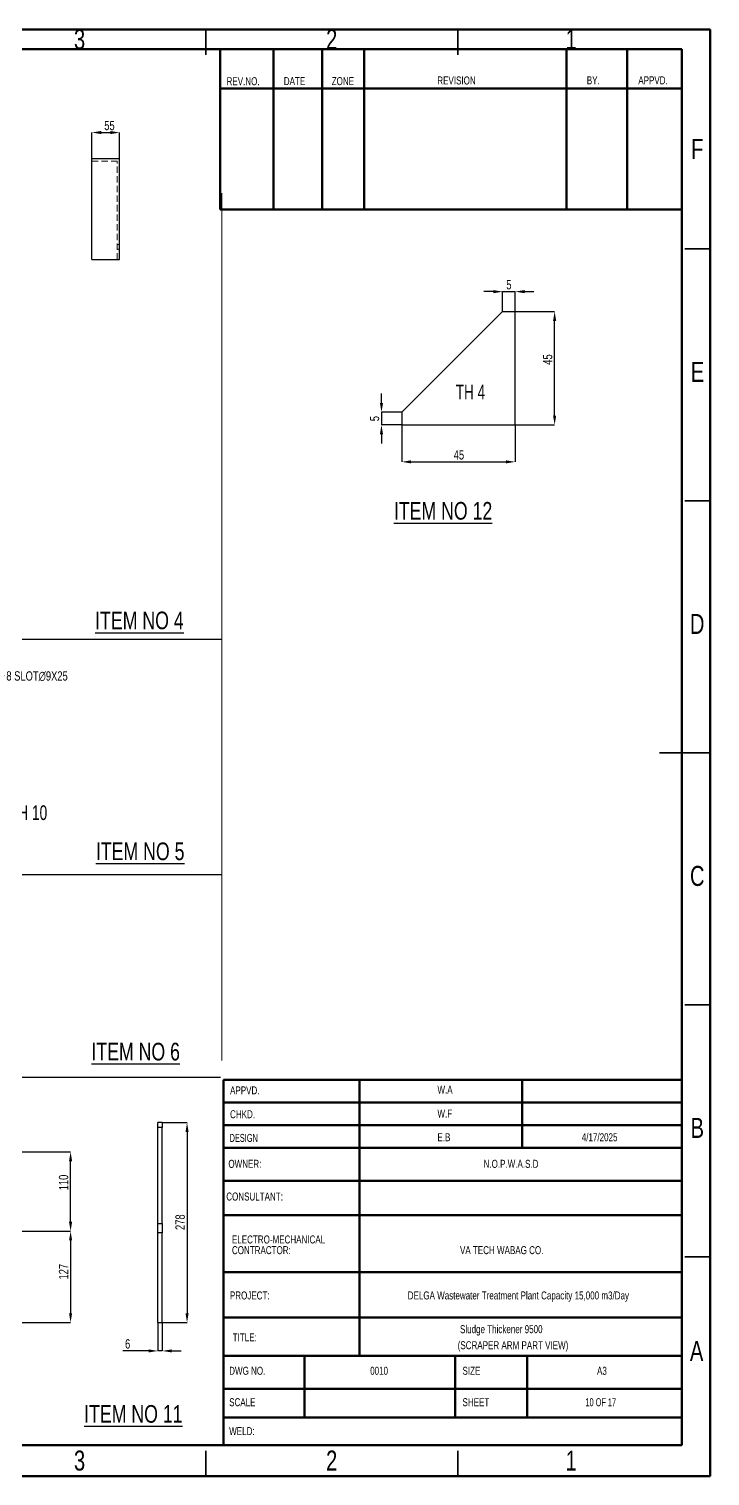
# Model space of a CAD drawing. Header units: millimetres. Extents: x 122 to 2816, y -707 to 556.
# Drawn here: x 1744.2 to 1879.3, y -309.1 to -22 of the extents above; entities that cross this region are included whole.
import ezdxf

# ---------------------------------------------------------------- set-up
doc = ezdxf.new("R2010")
doc.units = ezdxf.units.MM
doc.header["$PDSIZE"] = -1
doc.linetypes.add('HIDDEN', pattern=[1.905, 1.27, -0.635])
doc.layers.add('FORMAT', color=7, linetype='Continuous')
doc.styles.add('SLDTEXTSTYLE0', font='TXT', dxfattribs={"width": 0.7})
doc.styles.add('SLDTEXTSTYLE10', font='TXT', dxfattribs={"width": 0.6875})
doc.styles.add('SLDTEXTSTYLE6', font='TXT', dxfattribs={"width": 0.687299})
doc.styles.add('SLDTEXTSTYLE7', font='TXT', dxfattribs={"width": 0.75})
doc.dimstyles.new('SLDDIMSTYLE21', dxfattribs={"dimtxt": 1.852083, "dimasz": 1.852083, "dimexe": 0, "dimexo": 0.625, "dimgap": 0.463021, "dimtad": 1, "dimdec": 0, "dimlfac": 10, "dimrnd": 1e-09, "dimzin": 12, "dimtxsty": 'SLDTEXTSTYLE7', "dimsah": 1, "dimcen": 2.5, "dimazin": 3, "dimtfac": 1, "dimtdec": 0, "dimtmove": 0, "dimatfit": 0, "dimfrac": 2, "dimtzin": 12})
doc.dimstyles.new('SLDDIMSTYLE27', dxfattribs={"dimtxt": 1.852083, "dimasz": 1.852083, "dimexe": 0, "dimexo": 0.625, "dimgap": 0.463021, "dimtad": 1, "dimdec": 0, "dimlfac": 2, "dimrnd": 1e-09, "dimzin": 12, "dimtxsty": 'SLDTEXTSTYLE7', "dimsah": 1, "dimcen": 2.5, "dimazin": 3, "dimtfac": 1, "dimtdec": 0, "dimtmove": 0, "dimatfit": 3, "dimfrac": 2, "dimtzin": 12})
doc.dimstyles.new('SLDDIMSTYLE46', dxfattribs={"dimtxt": 1.852083, "dimasz": 1.852083, "dimexe": 0, "dimexo": 0.625, "dimgap": 0.463021, "dimtad": 1, "dimdec": 0, "dimlfac": 2, "dimrnd": 1e-09, "dimzin": 12, "dimtxsty": 'SLDTEXTSTYLE7', "dimsah": 1, "dimcen": 2.5, "dimazin": 3, "dimtfac": 1, "dimtdec": 0, "dimtmove": 0, "dimatfit": 0, "dimfrac": 2, "dimtzin": 12})
doc.dimstyles.new('SLDDIMSTYLE54', dxfattribs={"dimtxt": 1.852083, "dimasz": 1.852083, "dimexe": 0, "dimexo": 0.625, "dimgap": 0.463021, "dimtad": 1, "dimdec": 0, "dimlfac": 10, "dimrnd": 1e-09, "dimzin": 12, "dimtxsty": 'SLDTEXTSTYLE7', "dimblk1": 'NONE', "dimsah": 1, "dimcen": 0, "dimazin": 3, "dimtfac": 1, "dimtdec": 0, "dimtmove": 0, "dimatfit": 3, "dimldrblk": 'NONE', "dimfrac": 2, "dimtzin": 12})
doc.dimstyles.new('SLDDIMSTYLE55', dxfattribs={"dimtxt": 1.852083, "dimasz": 1.852083, "dimexe": 0, "dimexo": 0.625, "dimgap": 0.463021, "dimtad": 1, "dimdec": 0, "dimlfac": 7, "dimrnd": 1e-09, "dimzin": 12, "dimtxsty": 'SLDTEXTSTYLE7', "dimsah": 1, "dimcen": 2.5, "dimazin": 3, "dimtfac": 1, "dimtdec": 0, "dimtmove": 0, "dimatfit": 3, "dimfrac": 2, "dimtzin": 12})
doc.dimstyles.new('SLDDIMSTYLE58', dxfattribs={"dimtxt": 1.852083, "dimasz": 1.852083, "dimexe": 0, "dimexo": 0.625, "dimgap": 0.463021, "dimtad": 1, "dimdec": 0, "dimlfac": 7, "dimrnd": 1e-09, "dimzin": 12, "dimtxsty": 'SLDTEXTSTYLE7', "dimsah": 1, "dimcen": 2.5, "dimazin": 3, "dimtfac": 1, "dimtdec": 0, "dimtmove": 0, "dimatfit": 0, "dimfrac": 2, "dimtzin": 12})

# ---------------------------------------------------------------- blocks, each defined once
blk = doc.blocks.new('SW_NOTE_0_127')
at = {"color": 0, "linetype": 'Continuous', "lineweight": 0, "char_height": 1.5875, "attachment_point": 1, "style": 'SLDTEXTSTYLE7'}
for s, insert in [('ELECTRO-MECHANICAL', (0, 2.05)), ('CONTRACTOR:', (0, -0.07))]:
    blk.add_mtext(s, dxfattribs=dict(at, insert=insert))
blk = doc.blocks.new('*D1329')
at = {"layer": 'Defpoints', "color": 0}
for p in [(1714.73, -161.99), (1715.49, -161.5)]:
    blk.add_point(p, dxfattribs=at)
at = {"layer": 'FORMAT', "color": 0, "lineweight": -2}
for p, q in [((1732.79, -150.38), (1717.05, -160.5)), ((1739.28, -150.38), (1732.79, -150.38)), ((1714.73, -161.99), (1715.49, -161.5))]:
    blk.add_line(p, q, dxfattribs=at)
at = {"layer": 'FORMAT', "color": 0}
blk.add_solid([(1716.88, -160.24), (1717.21, -160.76), (1715.49, -161.5)], dxfattribs=at)
at = {"layer": 'FORMAT', "color": 0, "insert": (1739.74, -149.45), "char_height": 1.8521, "attachment_point": 1, "style": 'SLDTEXTSTYLE7'}
blk.add_mtext('\\A1;8 SLOT∅9X25', dxfattribs=at)
blk = doc.blocks.new('_None')
blk = doc.blocks.new('*D1371')
at = {"layer": 'Defpoints', "color": 0}
for p in [(1738.98, -260.51), (1742.48, -278.66), (1752.48, -278.66)]:
    blk.add_point(p, dxfattribs=at)
at = {"layer": 'FORMAT', "color": 0, "lineweight": -2}
for p, q in [((1739.04, -260.51), (1752.48, -260.51)), ((1752.48, -262.37), (1752.48, -276.81)), ((1742.54, -278.66), (1752.48, -278.66))]:
    blk.add_line(p, q, dxfattribs=at)
at = {"layer": 'FORMAT', "color": 0}
for points in [[(1752.17, -262.37), (1752.79, -262.37), (1752.48, -260.51)], [(1752.17, -276.81), (1752.79, -276.81), (1752.48, -278.66)]]:
    blk.add_solid(points, dxfattribs=at)
at = {"layer": 'FORMAT', "color": 0, "insert": (1750.16, -268.58), "char_height": 1.852, "attachment_point": 2, "rotation": 90, "style": 'SLDTEXTSTYLE7'}
blk.add_mtext('\\A1;127', dxfattribs=at)
blk = doc.blocks.new('*D1374')
at = {"layer": 'Defpoints', "color": 0}
for p in [(1723.98, -244.8), (1752.48, -244.8), (1738.98, -260.51)]:
    blk.add_point(p, dxfattribs=at)
at = {"layer": 'FORMAT', "color": 0, "lineweight": -2}
for p, q in [((1724.04, -244.8), (1752.48, -244.8)), ((1752.48, -258.66), (1752.48, -246.65)), ((1739.04, -260.51), (1752.48, -260.51))]:
    blk.add_line(p, q, dxfattribs=at)
at = {"layer": 'FORMAT', "color": 0}
for points in [[(1752.17, -246.65), (1752.79, -246.65), (1752.48, -244.8)], [(1752.17, -258.66), (1752.79, -258.66), (1752.48, -260.51)]]:
    blk.add_solid(points, dxfattribs=at)
at = {"layer": 'FORMAT', "color": 0, "insert": (1750.16, -250.88), "char_height": 1.852, "attachment_point": 2, "rotation": 90, "style": 'SLDTEXTSTYLE7'}
blk.add_mtext('\\A1;110', dxfattribs=at)
blk = doc.blocks.new('*D1378')
at = {"layer": 'Defpoints', "color": 0}
for p in [(1770.67, -239), (1770.67, -278.66), (1775.58, -278.66)]:
    blk.add_point(p, dxfattribs=at)
at = {"layer": 'FORMAT', "color": 0, "lineweight": -2}
for p, q in [((1770.73, -239), (1775.58, -239)), ((1775.58, -240.85), (1775.58, -276.81)), ((1770.73, -278.66), (1775.58, -278.66))]:
    blk.add_line(p, q, dxfattribs=at)
at = {"layer": 'FORMAT', "color": 0}
for points in [[(1775.27, -240.85), (1775.89, -240.85), (1775.58, -239)], [(1775.27, -276.81), (1775.89, -276.81), (1775.58, -278.66)]]:
    blk.add_solid(points, dxfattribs=at)
at = {"layer": 'FORMAT', "color": 0, "insert": (1773.27, -258.76), "char_height": 1.852, "attachment_point": 2, "rotation": 90, "style": 'SLDTEXTSTYLE7'}
blk.add_mtext('\\A1;278', dxfattribs=at)
blk = doc.blocks.new('*D1379')
at = {"layer": 'Defpoints', "color": 0}
for p in [(1769.81, -278.66), (1770.67, -278.66), (1770.67, -284.3)]:
    blk.add_point(p, dxfattribs=at)
at = {"layer": 'FORMAT', "color": 0, "lineweight": -2}
for p, q in [((1769.81, -278.72), (1769.81, -284.3)), ((1770.67, -278.72), (1770.67, -284.3)), ((1767.96, -284.3), (1762.87, -284.3)), ((1770.67, -284.3), (1769.81, -284.3)), ((1772.52, -284.3), (1774.38, -284.3))]:
    blk.add_line(p, q, dxfattribs=at)
at = {"layer": 'FORMAT', "color": 0}
for points in [[(1767.96, -283.99), (1767.96, -284.6), (1769.81, -284.3)], [(1772.52, -283.99), (1772.52, -284.6), (1770.67, -284.3)]]:
    blk.add_solid(points, dxfattribs=at)
at = {"layer": 'FORMAT', "color": 0, "insert": (1763.8, -281.98), "char_height": 1.852, "attachment_point": 2, "style": 'SLDTEXTSTYLE7'}
blk.add_mtext('\\A1;6', dxfattribs=at)
blk = doc.blocks.new('*D1380')
at = {"layer": 'Defpoints', "color": 0}
for p in [(1840.66, -78.07), (1848.48, -78.07), (1840.66, -100.57)]:
    blk.add_point(p, dxfattribs=at)
at = {"layer": 'FORMAT', "color": 0, "lineweight": -2}
for p, q in [((1840.72, -78.07), (1848.48, -78.07)), ((1848.48, -98.72), (1848.48, -79.92)), ((1840.72, -100.57), (1848.48, -100.57))]:
    blk.add_line(p, q, dxfattribs=at)
at = {"layer": 'FORMAT', "color": 0}
for points in [[(1848.17, -79.92), (1848.79, -79.92), (1848.48, -78.07)], [(1848.17, -98.72), (1848.79, -98.72), (1848.48, -100.57)]]:
    blk.add_solid(points, dxfattribs=at)
at = {"layer": 'FORMAT', "color": 0, "insert": (1846.16, -87.6), "char_height": 1.852, "attachment_point": 2, "rotation": 90, "style": 'SLDTEXTSTYLE7'}
blk.add_mtext('\\A1;45', dxfattribs=at)
blk = doc.blocks.new('*D1381')
at = {"layer": 'Defpoints', "color": 0}
for p in [(1818.16, -100.57), (1840.66, -100.57), (1840.66, -107.9)]:
    blk.add_point(p, dxfattribs=at)
at = {"layer": 'FORMAT', "color": 0, "lineweight": -2}
for p, q in [((1818.16, -100.63), (1818.16, -107.9)), ((1840.66, -100.63), (1840.66, -107.9)), ((1820.01, -107.9), (1838.81, -107.9))]:
    blk.add_line(p, q, dxfattribs=at)
at = {"layer": 'FORMAT', "color": 0}
for points in [[(1820.01, -107.59), (1820.01, -108.21), (1818.16, -107.9)], [(1838.81, -107.59), (1838.81, -108.21), (1840.66, -107.9)]]:
    blk.add_solid(points, dxfattribs=at)
at = {"layer": 'FORMAT', "color": 0, "insert": (1829.5, -105.59), "char_height": 1.852, "attachment_point": 2, "style": 'SLDTEXTSTYLE7'}
blk.add_mtext('\\A1;45', dxfattribs=at)
blk = doc.blocks.new('*D1382')
at = {"layer": 'Defpoints', "color": 0}
for p in [(1840.66, -74.13), (1838.16, -78.07), (1840.66, -78.07)]:
    blk.add_point(p, dxfattribs=at)
at = {"layer": 'FORMAT', "color": 0, "lineweight": -2}
for p, q in [((1836.31, -74.13), (1834.46, -74.13)), ((1838.16, -78.01), (1838.16, -74.13)), ((1838.16, -74.13), (1840.66, -74.13)), ((1840.66, -78.01), (1840.66, -74.13)), ((1842.51, -74.13), (1844.36, -74.13))]:
    blk.add_line(p, q, dxfattribs=at)
at = {"layer": 'FORMAT', "color": 0}
for points in [[(1836.31, -73.82), (1836.31, -74.44), (1838.16, -74.13)], [(1842.51, -73.82), (1842.51, -74.44), (1840.66, -74.13)]]:
    blk.add_solid(points, dxfattribs=at)
at = {"layer": 'FORMAT', "color": 0, "insert": (1839.41, -71.82), "char_height": 1.852, "attachment_point": 2, "style": 'SLDTEXTSTYLE7'}
blk.add_mtext('\\A1;5', dxfattribs=at)
blk = doc.blocks.new('*D1383')
at = {"layer": 'Defpoints', "color": 0}
for p in [(1818.16, -98.07), (1814.14, -100.57), (1818.16, -100.57)]:
    blk.add_point(p, dxfattribs=at)
at = {"layer": 'FORMAT', "color": 0, "lineweight": -2}
for p, q in [((1814.14, -96.22), (1814.14, -94.36)), ((1818.1, -98.07), (1814.14, -98.07)), ((1814.14, -98.07), (1814.14, -100.57)), ((1818.1, -100.57), (1814.14, -100.57)), ((1814.14, -102.42), (1814.14, -104.27))]:
    blk.add_line(p, q, dxfattribs=at)
at = {"layer": 'FORMAT', "color": 0}
for points in [[(1813.83, -96.22), (1814.45, -96.22), (1814.14, -98.07)], [(1813.83, -102.42), (1814.45, -102.42), (1814.14, -100.57)]]:
    blk.add_solid(points, dxfattribs=at)
at = {"layer": 'FORMAT', "color": 0, "insert": (1811.83, -99.32), "char_height": 1.852, "attachment_point": 2, "rotation": 90, "style": 'SLDTEXTSTYLE7'}
blk.add_mtext('\\A1;5', dxfattribs=at)
blk = doc.blocks.new('*D1384')
at = {"layer": 'Defpoints', "color": 0}
for p in [(1762.2, -42.56), (1756.7, -47.73), (1762.2, -47.73)]:
    blk.add_point(p, dxfattribs=at)
at = {"layer": 'FORMAT', "color": 0, "lineweight": -2}
for p, q in [((1756.7, -47.67), (1756.7, -42.56)), ((1758.55, -42.56), (1760.35, -42.56)), ((1762.2, -47.67), (1762.2, -42.56))]:
    blk.add_line(p, q, dxfattribs=at)
at = {"layer": 'FORMAT', "color": 0}
for points in [[(1758.55, -42.25), (1758.55, -42.87), (1756.7, -42.56)], [(1760.35, -42.25), (1760.35, -42.87), (1762.2, -42.56)]]:
    blk.add_solid(points, dxfattribs=at)
at = {"layer": 'FORMAT', "color": 0, "insert": (1760.19, -40.24), "char_height": 1.852, "attachment_point": 2, "style": 'SLDTEXTSTYLE7'}
blk.add_mtext('\\A1;55', dxfattribs=at)

msp = doc.modelspace()

# ---------------------------------------------------------------- linework, layer by layer
at = {"color": 7, "linetype": 'Continuous', "lineweight": 70}
for p, q in [((1479.302338, -22.12508), (1879.302338, -22.12508)), ((1879.302338, -22.12508), (1879.302338, -309.12508)), ((1484.302338, -25.991555), (1873.70481, -25.991555)), ((1873.70481, -25.991555), (1873.70481, -302.991555)), ((1873.70481, -302.991555), (1484.302338, -302.991555)), ((1879.302338, -309.12508), (1479.302338, -309.12508))]:
    msp.add_line(p, q, dxfattribs=at)
at = {"color": 7, "linetype": 'Continuous', "lineweight": 35}
for p, q in [((1779.302338, -27.12508), (1779.302338, -22.12508)), ((1829.302338, -27.12508), (1829.302338, -22.12508)), ((1874.302338, -65.62508), (1879.302338, -65.62508)), ((1874.302338, -115.62508), (1879.302338, -115.62508)), ((1879.303338, -165.62508), (1869.301338, -165.62508)), ((1874.302338, -165.62508), (1879.302338, -165.62508)), ((1874.302338, -215.62508), (1879.302338, -215.62508)), ((1874.302338, -265.62508), (1879.302338, -265.62508)), ((1779.302338, -304.12508), (1779.302338, -309.12508)), ((1829.302338, -304.12508), (1829.302338, -309.12508))]:
    msp.add_line(p, q, dxfattribs=at)
at = {"color": 7, "linetype": 'Continuous', "lineweight": 50}
for p, q in [((1782.145199, -25.991555), (1782.145199, -57.814474)), ((1792.721137, -25.991555), (1792.721137, -57.677769)), ((1802.380548, -25.991555), (1802.380548, -57.814495)), ((1810.737995, -25.991555), (1810.737995, -57.814474)), ((1850.85468, -25.991555), (1850.85468, -57.814474)), ((1862.891292, -25.991555), (1862.891292, -57.814495)), ((1873.70481, -33.807276), (1782.145199, -33.807276)), ((1873.70481, -57.814474), (1782.145199, -57.814474)), ((1782.815124, -230.525904), (1782.815124, -239.525904)), ((1873.70481, -230.525904), (1782.815124, -230.525904)), ((1809.749952, -235.025904), (1809.749952, -230.525904)), ((1842.041244, -244.025904), (1842.041244, -230.525904)), ((1873.70481, -235.025904), (1782.815124, -235.025904)), ((1809.749952, -239.525904), (1809.749952, -235.025904)), ((1782.815124, -239.525904), (1782.815124, -302.991555)), ((1873.70481, -239.525904), (1782.815124, -239.525904)), ((1809.749952, -244.025904), (1809.749952, -239.525904)), ((1873.70481, -244.025904), (1782.815124, -244.025904)), ((1809.749952, -285.299692), (1809.749952, -244.025904)), ((1873.70481, -250.525904), (1782.815124, -250.525904)), ((1873.70481, -257.362825), (1782.815124, -257.362825)), ((1873.70481, -268.666037), (1782.815124, -268.666037)), ((1873.70481, -277.69516), (1782.815124, -277.69516)), ((1782.815124, -285.299692), (1873.70481, -285.299692)), ((1798.859581, -297.491555), (1798.859581, -285.299692)), ((1828.742176, -297.491555), (1828.742176, -285.299692)), ((1843.01264, -297.491555), (1843.01264, -285.299692)), ((1782.815124, -291.827786), (1873.70481, -291.827786)), ((1782.815124, -297.491555), (1873.70481, -297.491555))]:
    msp.add_line(p, q, dxfattribs=at)
at = {"color": 7, "linetype": 'Continuous', "lineweight": 25}
for p, q in [((1756.699994, -67.731557), (1756.699994, -47.731557)), ((1756.699994, -47.731557), (1762.199994, -47.731557)), ((1762.199994, -67.731557), (1762.199994, -47.731557)), ((1756.699994, -67.731557), (1762.199994, -67.731557)), ((1838.160493, -78.068021), (1818.160493, -98.068021)), ((1838.160493, -78.068021), (1840.660493, -78.068021)), ((1840.660493, -100.568021), (1840.660493, -78.068021)), ((1818.160493, -98.068021), (1818.160493, -100.568021)), ((1818.160493, -100.568021), (1840.660493, -100.568021)), ((1770.671437, -239.000515), (1769.814294, -239.000515)), ((1769.814294, -239.945856), (1769.814294, -239.000515)), ((1770.671437, -239.945856), (1769.814294, -239.945856)), ((1769.814294, -258.984928), (1769.814294, -239.945856)), ((1770.671437, -239.000515), (1770.671437, -239.945856)), ((1770.671437, -258.984928), (1770.671437, -239.945856)), ((1769.814294, -258.984928), (1770.671437, -258.984928)), ((1769.814294, -260.89673), (1769.814294, -258.984928)), ((1769.814294, -278.657118), (1769.814294, -260.89673)), ((1770.671437, -260.89673), (1769.814294, -260.89673)), ((1770.671437, -258.984928), (1770.671437, -260.89673)), ((1770.671437, -278.657118), (1770.671437, -260.89673)), ((1769.814294, -278.657118), (1770.671437, -278.657118))]:
    msp.add_line(p, q, dxfattribs=at)
at = {"color": 7, "linetype": 'HIDDEN', "lineweight": 18}
for p, q in [((1756.699994, -48.231557), (1761.699994, -48.231557)), ((1761.699994, -67.731557), (1761.699994, -48.231557)), ((1762.199994, -64.781557), (1761.699994, -64.781557)), ((1761.699994, -65.681557), (1762.199994, -65.681557))]:
    msp.add_line(p, q, dxfattribs=at)
at = {"color": 7, "linetype": 'Continuous', "lineweight": 18}
msp.add_line((1782.44683, -54.558547), (1782.44683, -226.672427), dxfattribs=at)
at = {"layer": 'FORMAT'}
for p, q in [((1591.781941, -143.056447), (1782.44683, -143.056447)), ((1591.781941, -189.750153), (1782.44683, -189.750153)), ((1782.186359, -230.03644), (1483.691841, -230.03644))]:
    msp.add_line(p, q, dxfattribs=at)

# ---------------------------------------------------------------- block references
at = {"color": 7, "linetype": 'Continuous', "lineweight": 0}
msp.add_blockref('SW_NOTE_0_127', (1784.482478, -263.4387), dxfattribs=at)

# ---------------------------------------------------------------- texts
for s, insert, char_height, attachment_point, style in [('3', (1754.262375, -22.064926), 3.96875, 2, 'SLDTEXTSTYLE7'), ('2', (1804.262375, -22.064926), 3.96875, 2, 'SLDTEXTSTYLE7'), ('1', (1851.762375, -22.064926), 3.96875, 2, 'SLDTEXTSTYLE7'), ('REV.NO.', (1783.418463, -31.588973), 1.5875, 1, 'SLDTEXTSTYLE7'), ('DATE', (1794.771384, -31.559695), 1.5875, 1, 'SLDTEXTSTYLE7'), ('ZONE', (1804.26971, -31.559695), 1.5875, 1, 'SLDTEXTSTYLE7'), ('REVISION', (1825.210243, -31.432555), 1.5875, 1, 'SLDTEXTSTYLE7'), ('BY.', (1854.863387, -31.403277), 1.5875, 1, 'SLDTEXTSTYLE7'), ('APPVD.', (1865.074378, -31.403277), 1.5875, 1, 'SLDTEXTSTYLE7'), ('F', (1876.760078, -43.814926), 3.96875, 2, 'SLDTEXTSTYLE7'), ('E', (1876.810147, -88.064926), 3.96875, 2, 'SLDTEXTSTYLE7'), ('D', (1876.755025, -138.064926), 3.96875, 2, 'SLDTEXTSTYLE7'), ('C', (1876.760997, -188.064926), 3.96875, 2, 'SLDTEXTSTYLE7'), ('APPVD.', (1784.10711, -231.80608), 1.5875, 1, 'SLDTEXTSTYLE7'), ('W.A', (1825.240547, -231.674208), 1.5875, 1, 'SLDTEXTSTYLE7'), ('CHKD.', (1784.10711, -236.539784), 1.5875, 1, 'SLDTEXTSTYLE7'), ('W.F', (1825.240547, -236.407911), 1.5875, 1, 'SLDTEXTSTYLE7'), ('B', (1876.772939, -238.064926), 3.96875, 2, 'SLDTEXTSTYLE7'), ('E.B', (1825.240547, -241.109717), 1.5875, 1, 'SLDTEXTSTYLE7'), ('DESIGN', (1784.02079, -241.24159), 1.5875, 1, 'SLDTEXTSTYLE6'), ('OWNER:', (1783.775462, -246.382462), 1.5875, 1, 'SLDTEXTSTYLE7'), ('CONSULTANT:', (1783.356288, -252.871043), 1.5875, 1, 'SLDTEXTSTYLE7'), ('PROJECT:', (1784.081368, -272.494475), 1.5875, 1, 'SLDTEXTSTYLE7'), ('TITLE:', (1784.628173, -280.814144), 1.5875, 1, 'SLDTEXTSTYLE7'), ('Sludge Thickener 9500', (1829.711466, -279.191363), 1.5875, 1, 'SLDTEXTSTYLE7'), ('A', (1876.642026, -282.314926), 3.96875, 2, 'SLDTEXTSTYLE7'), ('DWG NO.', (1783.933826, -287.441524), 1.5875, 1, 'SLDTEXTSTYLE7'), ('SIZE', (1830.209611, -287.441524), 1.5875, 1, 'SLDTEXTSTYLE7'), ('SCALE', (1783.933826, -293.677874), 1.5875, 1, 'SLDTEXTSTYLE7'), ('SHEET', (1830.209611, -293.677874), 1.5875, 1, 'SLDTEXTSTYLE7'), ('WELD:', (1783.933826, -299.417631), 1.5875, 1, 'SLDTEXTSTYLE7'), ('3', (1754.262375, -304.064926), 3.96875, 2, 'SLDTEXTSTYLE7'), ('2', (1804.262375, -304.064926), 3.96875, 2, 'SLDTEXTSTYLE7'), ('1', (1851.762375, -304.064926), 3.96875, 2, 'SLDTEXTSTYLE7')]:
    msp.add_mtext(s, dxfattribs=dict(at, insert=insert, char_height=char_height, attachment_point=attachment_point, style=style))
at = {"layer": 'FORMAT'}
for s, insert, char_height, attachment_point, style in [('TH 4', (1828.888702, -92.592388), 2.9104167, 1, 'SLDTEXTSTYLE10'), ('\\LITEM NO 12', (1816.608144, -115.861102), 3.5, 1, 'SLDTEXTSTYLE7'), ('\\LITEM NO 4', (1757.356968, -137.603489), 3.5, 1, 'SLDTEXTSTYLE7'), ('TH 10', (1740.430798, -176.048418), 2.9104167, 1, 'SLDTEXTSTYLE0'), ('\\LITEM NO 5', (1757.512472, -183.421784), 3.5, 1, 'SLDTEXTSTYLE7'), ('\\LITEM NO 6', (1756.612082, -223.162996), 3.5, 1, 'SLDTEXTSTYLE7'), ('4/17/2025', (1853.863778, -241.109717), 1.5875, 1, 'SLDTEXTSTYLE7'), ('N.O.P.W.A.S.D', (1834.393124, -246.382462), 1.5875, 1, 'SLDTEXTSTYLE7'), ('VA TECH WABAG CO.', (1829.711466, -263.508972), 1.5875, 1, 'SLDTEXTSTYLE7'), ('DELGA Wastewater Treatment Plant Capacity 15,000 m3/Day', (1841.287535, -272.494475), 1.5875, 2, 'SLDTEXTSTYLE7'), ('(SCRAPER ARM PART VIEW)', (1840.225779, -282.37292), 1.5875, 2, 'SLDTEXTSTYLE7'), ('0010', (1811.895191, -287.441524), 1.5875, 1, 'SLDTEXTSTYLE7'), ('A3', (1856.882125, -287.441524), 1.5875, 1, 'SLDTEXTSTYLE7'), ('\\LITEM NO 11', (1755.176341, -295.041115), 3.5, 1, 'SLDTEXTSTYLE7'), ('10 OF 17', (1854.590907, -293.677874), 1.5875, 1, 'SLDTEXTSTYLE10')]:
    msp.add_mtext(s, dxfattribs=dict(at, insert=insert, char_height=char_height, attachment_point=attachment_point, style=style))

# ---------------------------------------------------------------- dimensions: what is measured, and where the dimension line sits
for base, p1, p2, dimstyle, picture, middle in [((1762.199994, -42.556978), (1756.699994, -47.731557), (1762.199994, -47.731557), 'SLDDIMSTYLE21', '*D1384', (1760.193318, -42.556978)), ((1840.660493, -74.131005), (1838.160493, -78.068021), (1840.660493, -78.068021), 'SLDDIMSTYLE46', '*D1382', (1839.410493, -74.131005)), ((1840.660493, -107.903284), (1818.160493, -100.568021), (1840.660493, -100.568021), 'SLDDIMSTYLE27', '*D1381', (1829.50068, -107.903284)), ((1770.671437, -284.295759), (1769.814294, -278.657118), (1770.671437, -278.657118), 'SLDDIMSTYLE58', '*D1379', (1763.79588, -284.295759))]:
    dim = msp.add_linear_dim(base=base, p1=p1, p2=p2, dimstyle=dimstyle, dxfattribs=at)
    dim.commit()
    dim.dimension.update_dxf_attribs({"geometry": picture, "text_midpoint": middle, "dimtype": 160})
for base, p1, p2, dimstyle, picture, middle in [((1848.479332, -78.068021), (1840.660493, -100.568021), (1840.660493, -78.068021), 'SLDDIMSTYLE27', '*D1380', (1848.479332, -87.596126)), ((1814.142857, -100.568021), (1818.160493, -98.068021), (1818.160493, -100.568021), 'SLDDIMSTYLE46', '*D1383', (1814.142857, -99.318021)), ((1775.58139, -278.657118), (1770.671437, -239.000515), (1770.671437, -278.657118), 'SLDDIMSTYLE55', '*D1378', (1775.58139, -258.763712)), ((1752.476625, -244.799975), (1738.976625, -260.514261), (1723.976625, -244.799975), 'SLDDIMSTYLE55', '*D1374', (1752.476625, -250.883526)), ((1752.476625, -278.657118), (1738.976625, -260.514261), (1742.476625, -278.657118), 'SLDDIMSTYLE55', '*D1371', (1752.476625, -268.576808))]:
    dim = msp.add_linear_dim(base=base, p1=p1, p2=p2, angle=90, dimstyle=dimstyle, dxfattribs=at)
    dim.commit()
    dim.dimension.update_dxf_attribs({"geometry": picture, "text_midpoint": middle, "dimtype": 160})
dim = msp.add_diameter_dim_2p(p1=(1714.730091, -161.988224), p2=(1715.487134, -161.501514), text='8 SLOT<>X25', dimstyle='SLDDIMSTYLE54', dxfattribs=at)
dim.commit()
dim.dimension.update_dxf_attribs({"geometry": '*D1329', "text_midpoint": (1747.151354, -150.378953), "dimtype": 163})

doc.saveas('drawing.dxf')
